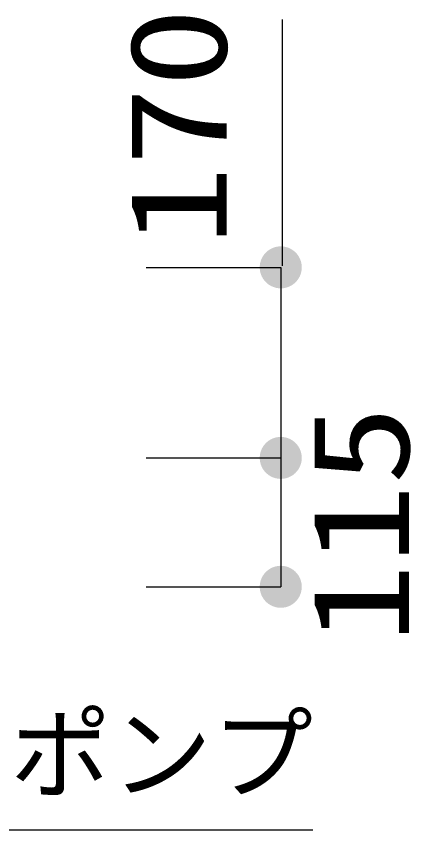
# Model space of a CAD drawing. Units: millimetres, scale not verified. Extents: x -22013 to 8910, y -6308 to 6308.
# Drawn here: x -2947 to -2596, y -2662 to -1936 of the extents above; entities that cross this region are included whole.
import ezdxf
from ezdxf.enums import TextEntityAlignment as Align

# ---------------------------------------------------------------- set-up
doc = ezdxf.new("R2010")
doc.units = ezdxf.units.MM
doc.header["$LTSCALE"] = 30
doc.layers.add('0-0_0E', color=3, linetype='Continuous', lineweight=25)
doc.layers.add('1-6_00クル-フ-6寸法', color=132, linetype='Continuous', lineweight=25)
doc.styles.add('ＭＳ ゴシック', font='')
doc.styles.get('ＭＳ ゴシック').set_extended_font_data('MS Gothic')

msp = doc.modelspace()

# ---------------------------------------------------------------- linework, layer by layer
at = {"layer": '0-0_0E'}
msp.add_lwpolyline([(-3329.62, -2386.18), (-3147.92, -2661.84), (-2682.92, -2661.84)], dxfattribs=at)
at = {"layer": '1-6_00クル-フ-6寸法', "color": 4}
for p, q in [((-2710.11, -2158.58), (-2710.11, -1939.04)), ((-2831.61, -2160.08), (-2711.61, -2160.08)), ((-2711.61, -2160.08), (-2711.61, -2330.08)), ((-2831.61, -2330.08), (-2711.61, -2330.08)), ((-2831.61, -2330.08), (-2711.61, -2330.08)), ((-2711.61, -2330.08), (-2711.61, -2445.08)), ((-2831.61, -2445.08), (-2711.61, -2445.08))]:
    msp.add_line(p, q, dxfattribs=at)
at = {"layer": '1-6_00クル-フ-6寸法'}
for points in [[(-2711.61, -2160.08), (-2727.44, -2150.03), (-2726.06, -2148.13)], [(-2711.61, -2160.08), (-2726.06, -2148.13), (-2724.45, -2146.41)], [(-2711.61, -2160.08), (-2724.45, -2146.41), (-2722.63, -2144.91)], [(-2711.61, -2160.08), (-2722.63, -2144.91), (-2720.65, -2143.65)], [(-2711.61, -2160.08), (-2720.65, -2143.65), (-2718.51, -2142.65)], [(-2711.61, -2160.08), (-2718.51, -2142.65), (-2716.28, -2141.92)], [(-2711.61, -2160.08), (-2716.28, -2141.92), (-2713.96, -2141.48)], [(-2711.61, -2160.08), (-2713.96, -2141.48), (-2711.61, -2141.33)], [(-2711.61, -2160.08), (-2711.61, -2141.33), (-2709.26, -2141.48)], [(-2711.61, -2160.08), (-2709.26, -2141.48), (-2706.95, -2141.92)], [(-2711.61, -2160.08), (-2706.95, -2141.92), (-2704.71, -2142.65)], [(-2711.61, -2160.08), (-2704.71, -2142.65), (-2702.58, -2143.65)], [(-2711.61, -2160.08), (-2702.58, -2143.65), (-2700.59, -2144.91)], [(-2711.61, -2160.08), (-2700.59, -2144.91), (-2698.78, -2146.41)], [(-2711.61, -2160.08), (-2698.78, -2146.41), (-2697.17, -2148.13)], [(-2711.61, -2160.08), (-2697.17, -2148.13), (-2695.78, -2150.03)], [(-2711.61, -2160.08), (-2730.03, -2156.57), (-2729.44, -2154.29)], [(-2711.61, -2160.08), (-2729.44, -2154.29), (-2728.58, -2152.1)], [(-2711.61, -2160.08), (-2728.58, -2152.1), (-2727.44, -2150.03)], [(-2711.61, -2160.08), (-2695.78, -2150.03), (-2694.65, -2152.1)], [(-2711.61, -2160.08), (-2694.65, -2152.1), (-2693.78, -2154.29)], [(-2711.61, -2160.08), (-2693.78, -2154.29), (-2693.19, -2156.57)], [(-2711.61, -2160.08), (-2730.33, -2158.9), (-2730.03, -2156.57)], [(-2711.61, -2160.08), (-2730.33, -2161.26), (-2730.33, -2158.9)], [(-2711.61, -2160.08), (-2730.03, -2163.59), (-2730.33, -2161.26)], [(-2711.61, -2160.08), (-2729.44, -2165.87), (-2730.03, -2163.59)], [(-2711.61, -2160.08), (-2728.58, -2168.06), (-2729.44, -2165.87)], [(-2711.61, -2160.08), (-2727.44, -2170.13), (-2728.58, -2168.06)], [(-2711.61, -2160.08), (-2726.06, -2172.03), (-2727.44, -2170.13)], [(-2711.61, -2160.08), (-2724.45, -2173.75), (-2726.06, -2172.03)], [(-2711.61, -2160.08), (-2722.63, -2175.25), (-2724.45, -2173.75)], [(-2711.61, -2160.08), (-2720.65, -2176.51), (-2722.63, -2175.25)], [(-2711.61, -2160.08), (-2718.51, -2177.51), (-2720.65, -2176.51)], [(-2711.61, -2160.08), (-2716.28, -2178.24), (-2718.51, -2177.51)], [(-2711.61, -2160.08), (-2713.96, -2178.68), (-2716.28, -2178.24)], [(-2711.61, -2160.08), (-2711.61, -2178.83), (-2713.96, -2178.68)], [(-2711.61, -2160.08), (-2693.19, -2156.57), (-2692.9, -2158.9)], [(-2711.61, -2160.08), (-2692.9, -2158.9), (-2692.9, -2161.26)], [(-2711.61, -2160.08), (-2709.26, -2178.68), (-2711.61, -2178.83)], [(-2711.61, -2160.08), (-2706.95, -2178.24), (-2709.26, -2178.68)], [(-2711.61, -2160.08), (-2704.71, -2177.51), (-2706.95, -2178.24)], [(-2711.61, -2160.08), (-2702.58, -2176.51), (-2704.71, -2177.51)], [(-2711.61, -2160.08), (-2700.59, -2175.25), (-2702.58, -2176.51)], [(-2711.61, -2160.08), (-2698.78, -2173.75), (-2700.59, -2175.25)], [(-2711.61, -2160.08), (-2697.17, -2172.03), (-2698.78, -2173.75)], [(-2711.61, -2160.08), (-2695.78, -2170.13), (-2697.17, -2172.03)], [(-2711.61, -2160.08), (-2694.65, -2168.06), (-2695.78, -2170.13)], [(-2711.61, -2160.08), (-2693.78, -2165.87), (-2694.65, -2168.06)], [(-2711.61, -2160.08), (-2693.19, -2163.59), (-2693.78, -2165.87)], [(-2711.61, -2160.08), (-2692.9, -2161.26), (-2693.19, -2163.59)], [(-2711.61, -2330.08), (-2724.45, -2316.41), (-2722.63, -2314.91)], [(-2711.61, -2330.08), (-2724.45, -2316.41), (-2722.63, -2314.91)], [(-2711.61, -2330.08), (-2722.63, -2314.91), (-2720.65, -2313.65)], [(-2711.61, -2330.08), (-2722.63, -2314.91), (-2720.65, -2313.65)], [(-2711.61, -2330.08), (-2720.65, -2313.65), (-2718.51, -2312.65)], [(-2711.61, -2330.08), (-2720.65, -2313.65), (-2718.51, -2312.65)], [(-2711.61, -2330.08), (-2718.51, -2312.65), (-2716.28, -2311.92)], [(-2711.61, -2330.08), (-2718.51, -2312.65), (-2716.28, -2311.92)], [(-2711.61, -2330.08), (-2716.28, -2311.92), (-2713.96, -2311.48)], [(-2711.61, -2330.08), (-2716.28, -2311.92), (-2713.96, -2311.48)], [(-2711.61, -2330.08), (-2713.96, -2311.48), (-2711.61, -2311.33)], [(-2711.61, -2330.08), (-2713.96, -2311.48), (-2711.61, -2311.33)], [(-2711.61, -2330.08), (-2711.61, -2311.33), (-2709.26, -2311.48)], [(-2711.61, -2330.08), (-2711.61, -2311.33), (-2709.26, -2311.48)], [(-2711.61, -2330.08), (-2709.26, -2311.48), (-2706.95, -2311.92)], [(-2711.61, -2330.08), (-2709.26, -2311.48), (-2706.95, -2311.92)], [(-2711.61, -2330.08), (-2706.95, -2311.92), (-2704.71, -2312.65)], [(-2711.61, -2330.08), (-2706.95, -2311.92), (-2704.71, -2312.65)], [(-2711.61, -2330.08), (-2704.71, -2312.65), (-2702.58, -2313.65)], [(-2711.61, -2330.08), (-2704.71, -2312.65), (-2702.58, -2313.65)], [(-2711.61, -2330.08), (-2702.58, -2313.65), (-2700.59, -2314.91)], [(-2711.61, -2330.08), (-2702.58, -2313.65), (-2700.59, -2314.91)], [(-2711.61, -2330.08), (-2700.59, -2314.91), (-2698.78, -2316.41)], [(-2711.61, -2330.08), (-2700.59, -2314.91), (-2698.78, -2316.41)], [(-2711.61, -2330.08), (-2729.44, -2324.29), (-2728.58, -2322.1)], [(-2711.61, -2330.08), (-2729.44, -2324.29), (-2728.58, -2322.1)], [(-2711.61, -2330.08), (-2728.58, -2322.1), (-2727.44, -2320.03)], [(-2711.61, -2330.08), (-2728.58, -2322.1), (-2727.44, -2320.03)], [(-2711.61, -2330.08), (-2727.44, -2320.03), (-2726.06, -2318.13)], [(-2711.61, -2330.08), (-2727.44, -2320.03), (-2726.06, -2318.13)], [(-2711.61, -2330.08), (-2726.06, -2318.13), (-2724.45, -2316.41)], [(-2711.61, -2330.08), (-2726.06, -2318.13), (-2724.45, -2316.41)], [(-2711.61, -2330.08), (-2698.78, -2316.41), (-2697.17, -2318.13)], [(-2711.61, -2330.08), (-2698.78, -2316.41), (-2697.17, -2318.13)], [(-2711.61, -2330.08), (-2697.17, -2318.13), (-2695.78, -2320.03)], [(-2711.61, -2330.08), (-2697.17, -2318.13), (-2695.78, -2320.03)], [(-2711.61, -2330.08), (-2695.78, -2320.03), (-2694.65, -2322.1)], [(-2711.61, -2330.08), (-2695.78, -2320.03), (-2694.65, -2322.1)], [(-2711.61, -2330.08), (-2694.65, -2322.1), (-2693.78, -2324.29)], [(-2711.61, -2330.08), (-2694.65, -2322.1), (-2693.78, -2324.29)], [(-2711.61, -2330.08), (-2730.33, -2328.9), (-2730.03, -2326.57)], [(-2711.61, -2330.08), (-2730.33, -2328.9), (-2730.03, -2326.57)], [(-2711.61, -2330.08), (-2730.33, -2331.26), (-2730.33, -2328.9)], [(-2711.61, -2330.08), (-2730.33, -2331.26), (-2730.33, -2328.9)], [(-2711.61, -2330.08), (-2730.03, -2326.57), (-2729.44, -2324.29)], [(-2711.61, -2330.08), (-2730.03, -2326.57), (-2729.44, -2324.29)], [(-2711.61, -2330.08), (-2693.78, -2324.29), (-2693.19, -2326.57)], [(-2711.61, -2330.08), (-2693.78, -2324.29), (-2693.19, -2326.57)], [(-2711.61, -2330.08), (-2693.19, -2326.57), (-2692.9, -2328.9)], [(-2711.61, -2330.08), (-2693.19, -2326.57), (-2692.9, -2328.9)], [(-2711.61, -2330.08), (-2692.9, -2328.9), (-2692.9, -2331.26)], [(-2711.61, -2330.08), (-2692.9, -2328.9), (-2692.9, -2331.26)], [(-2711.61, -2330.08), (-2730.03, -2333.59), (-2730.33, -2331.26)], [(-2711.61, -2330.08), (-2730.03, -2333.59), (-2730.33, -2331.26)], [(-2711.61, -2330.08), (-2729.44, -2335.87), (-2730.03, -2333.59)], [(-2711.61, -2330.08), (-2729.44, -2335.87), (-2730.03, -2333.59)], [(-2711.61, -2330.08), (-2728.58, -2338.06), (-2729.44, -2335.87)], [(-2711.61, -2330.08), (-2728.58, -2338.06), (-2729.44, -2335.87)], [(-2711.61, -2330.08), (-2727.44, -2340.13), (-2728.58, -2338.06)], [(-2711.61, -2330.08), (-2727.44, -2340.13), (-2728.58, -2338.06)], [(-2711.61, -2330.08), (-2726.06, -2342.03), (-2727.44, -2340.13)], [(-2711.61, -2330.08), (-2726.06, -2342.03), (-2727.44, -2340.13)], [(-2711.61, -2330.08), (-2724.45, -2343.75), (-2726.06, -2342.03)], [(-2711.61, -2330.08), (-2724.45, -2343.75), (-2726.06, -2342.03)], [(-2711.61, -2330.08), (-2722.63, -2345.25), (-2724.45, -2343.75)], [(-2711.61, -2330.08), (-2722.63, -2345.25), (-2724.45, -2343.75)], [(-2711.61, -2330.08), (-2720.65, -2346.51), (-2722.63, -2345.25)], [(-2711.61, -2330.08), (-2720.65, -2346.51), (-2722.63, -2345.25)], [(-2711.61, -2330.08), (-2718.51, -2347.51), (-2720.65, -2346.51)], [(-2711.61, -2330.08), (-2718.51, -2347.51), (-2720.65, -2346.51)], [(-2711.61, -2330.08), (-2716.28, -2348.24), (-2718.51, -2347.51)], [(-2711.61, -2330.08), (-2716.28, -2348.24), (-2718.51, -2347.51)], [(-2711.61, -2330.08), (-2713.96, -2348.68), (-2716.28, -2348.24)], [(-2711.61, -2330.08), (-2713.96, -2348.68), (-2716.28, -2348.24)], [(-2711.61, -2330.08), (-2711.61, -2348.83), (-2713.96, -2348.68)], [(-2711.61, -2330.08), (-2711.61, -2348.83), (-2713.96, -2348.68)], [(-2711.61, -2330.08), (-2709.26, -2348.68), (-2711.61, -2348.83)], [(-2711.61, -2330.08), (-2706.95, -2348.24), (-2709.26, -2348.68)], [(-2711.61, -2330.08), (-2704.71, -2347.51), (-2706.95, -2348.24)], [(-2711.61, -2330.08), (-2702.58, -2346.51), (-2704.71, -2347.51)], [(-2711.61, -2330.08), (-2700.59, -2345.25), (-2702.58, -2346.51)], [(-2711.61, -2330.08), (-2698.78, -2343.75), (-2700.59, -2345.25)], [(-2711.61, -2330.08), (-2697.17, -2342.03), (-2698.78, -2343.75)], [(-2711.61, -2330.08), (-2695.78, -2340.13), (-2697.17, -2342.03)], [(-2711.61, -2330.08), (-2694.65, -2338.06), (-2695.78, -2340.13)], [(-2711.61, -2330.08), (-2693.78, -2335.87), (-2694.65, -2338.06)], [(-2711.61, -2330.08), (-2693.19, -2333.59), (-2693.78, -2335.87)], [(-2711.61, -2330.08), (-2692.9, -2331.26), (-2693.19, -2333.59)], [(-2711.61, -2330.08), (-2709.26, -2348.68), (-2711.61, -2348.83)], [(-2711.61, -2330.08), (-2706.95, -2348.24), (-2709.26, -2348.68)], [(-2711.61, -2330.08), (-2704.71, -2347.51), (-2706.95, -2348.24)], [(-2711.61, -2330.08), (-2702.58, -2346.51), (-2704.71, -2347.51)], [(-2711.61, -2330.08), (-2700.59, -2345.25), (-2702.58, -2346.51)], [(-2711.61, -2330.08), (-2698.78, -2343.75), (-2700.59, -2345.25)], [(-2711.61, -2330.08), (-2697.17, -2342.03), (-2698.78, -2343.75)], [(-2711.61, -2330.08), (-2695.78, -2340.13), (-2697.17, -2342.03)], [(-2711.61, -2330.08), (-2694.65, -2338.06), (-2695.78, -2340.13)], [(-2711.61, -2330.08), (-2693.78, -2335.87), (-2694.65, -2338.06)], [(-2711.61, -2330.08), (-2693.19, -2333.59), (-2693.78, -2335.87)], [(-2711.61, -2330.08), (-2692.9, -2331.26), (-2693.19, -2333.59)], [(-2711.61, -2445.08), (-2724.45, -2431.41), (-2722.63, -2429.91)], [(-2711.61, -2445.08), (-2722.63, -2429.91), (-2720.65, -2428.65)], [(-2711.61, -2445.08), (-2720.65, -2428.65), (-2718.51, -2427.65)], [(-2711.61, -2445.08), (-2718.51, -2427.65), (-2716.28, -2426.92)], [(-2711.61, -2445.08), (-2716.28, -2426.92), (-2713.96, -2426.48)], [(-2711.61, -2445.08), (-2713.96, -2426.48), (-2711.61, -2426.33)], [(-2711.61, -2445.08), (-2711.61, -2426.33), (-2709.26, -2426.48)], [(-2711.61, -2445.08), (-2709.26, -2426.48), (-2706.95, -2426.92)], [(-2711.61, -2445.08), (-2706.95, -2426.92), (-2704.71, -2427.65)], [(-2711.61, -2445.08), (-2704.71, -2427.65), (-2702.58, -2428.65)], [(-2711.61, -2445.08), (-2702.58, -2428.65), (-2700.59, -2429.91)], [(-2711.61, -2445.08), (-2700.59, -2429.91), (-2698.78, -2431.41)], [(-2711.61, -2445.08), (-2729.44, -2439.29), (-2728.58, -2437.1)], [(-2711.61, -2445.08), (-2728.58, -2437.1), (-2727.44, -2435.03)], [(-2711.61, -2445.08), (-2727.44, -2435.03), (-2726.06, -2433.13)], [(-2711.61, -2445.08), (-2726.06, -2433.13), (-2724.45, -2431.41)], [(-2711.61, -2445.08), (-2698.78, -2431.41), (-2697.17, -2433.13)], [(-2711.61, -2445.08), (-2697.17, -2433.13), (-2695.78, -2435.03)], [(-2711.61, -2445.08), (-2695.78, -2435.03), (-2694.65, -2437.1)], [(-2711.61, -2445.08), (-2694.65, -2437.1), (-2693.78, -2439.29)], [(-2711.61, -2445.08), (-2730.33, -2443.9), (-2730.03, -2441.57)], [(-2711.61, -2445.08), (-2730.33, -2446.26), (-2730.33, -2443.9)], [(-2711.61, -2445.08), (-2730.03, -2448.59), (-2730.33, -2446.26)], [(-2711.61, -2445.08), (-2730.03, -2441.57), (-2729.44, -2439.29)], [(-2711.61, -2445.08), (-2729.44, -2450.87), (-2730.03, -2448.59)], [(-2711.61, -2445.08), (-2728.58, -2453.06), (-2729.44, -2450.87)], [(-2711.61, -2445.08), (-2727.44, -2455.13), (-2728.58, -2453.06)], [(-2711.61, -2445.08), (-2726.06, -2457.03), (-2727.44, -2455.13)], [(-2711.61, -2445.08), (-2724.45, -2458.75), (-2726.06, -2457.03)], [(-2711.61, -2445.08), (-2722.63, -2460.25), (-2724.45, -2458.75)], [(-2711.61, -2445.08), (-2720.65, -2461.51), (-2722.63, -2460.25)], [(-2711.61, -2445.08), (-2718.51, -2462.51), (-2720.65, -2461.51)], [(-2711.61, -2445.08), (-2716.28, -2463.24), (-2718.51, -2462.51)], [(-2711.61, -2445.08), (-2713.96, -2463.68), (-2716.28, -2463.24)], [(-2711.61, -2445.08), (-2711.61, -2463.83), (-2713.96, -2463.68)], [(-2711.61, -2445.08), (-2693.78, -2439.29), (-2693.19, -2441.57)], [(-2711.61, -2445.08), (-2693.19, -2441.57), (-2692.9, -2443.9)], [(-2711.61, -2445.08), (-2692.9, -2443.9), (-2692.9, -2446.26)], [(-2711.61, -2445.08), (-2709.26, -2463.68), (-2711.61, -2463.83)], [(-2711.61, -2445.08), (-2706.95, -2463.24), (-2709.26, -2463.68)], [(-2711.61, -2445.08), (-2704.71, -2462.51), (-2706.95, -2463.24)], [(-2711.61, -2445.08), (-2702.58, -2461.51), (-2704.71, -2462.51)], [(-2711.61, -2445.08), (-2700.59, -2460.25), (-2702.58, -2461.51)], [(-2711.61, -2445.08), (-2698.78, -2458.75), (-2700.59, -2460.25)], [(-2711.61, -2445.08), (-2697.17, -2457.03), (-2698.78, -2458.75)], [(-2711.61, -2445.08), (-2695.78, -2455.13), (-2697.17, -2457.03)], [(-2711.61, -2445.08), (-2694.65, -2453.06), (-2695.78, -2455.13)], [(-2711.61, -2445.08), (-2693.78, -2450.87), (-2694.65, -2453.06)], [(-2711.61, -2445.08), (-2693.19, -2448.59), (-2693.78, -2450.87)], [(-2711.61, -2445.08), (-2692.9, -2446.26), (-2693.19, -2448.59)]]:
    msp.add_solid(points, dxfattribs=at)

# ---------------------------------------------------------------- texts
at = {"layer": '0-0_0E', "color": 4, "style": 'ＭＳ ゴシック'}
msp.add_text('放流ポンプ', height=65.98, dxfattribs=at).set_placement((-3132.92, -2646.84), align=Align.BOTTOM_LEFT)
at = {"layer": '1-6_00クル-フ-6寸法', "color": 3, "style": 'ＭＳ ゴシック', "width": 1.2}
for s, p in [('170', (-2733.89, -2140.78)), ('115', (-2571.21, -2495.58))]:
    msp.add_text(s, height=86.66, rotation=90, dxfattribs=at).set_placement(p, align=Align.BOTTOM_LEFT)

doc.saveas('drawing.dxf')
